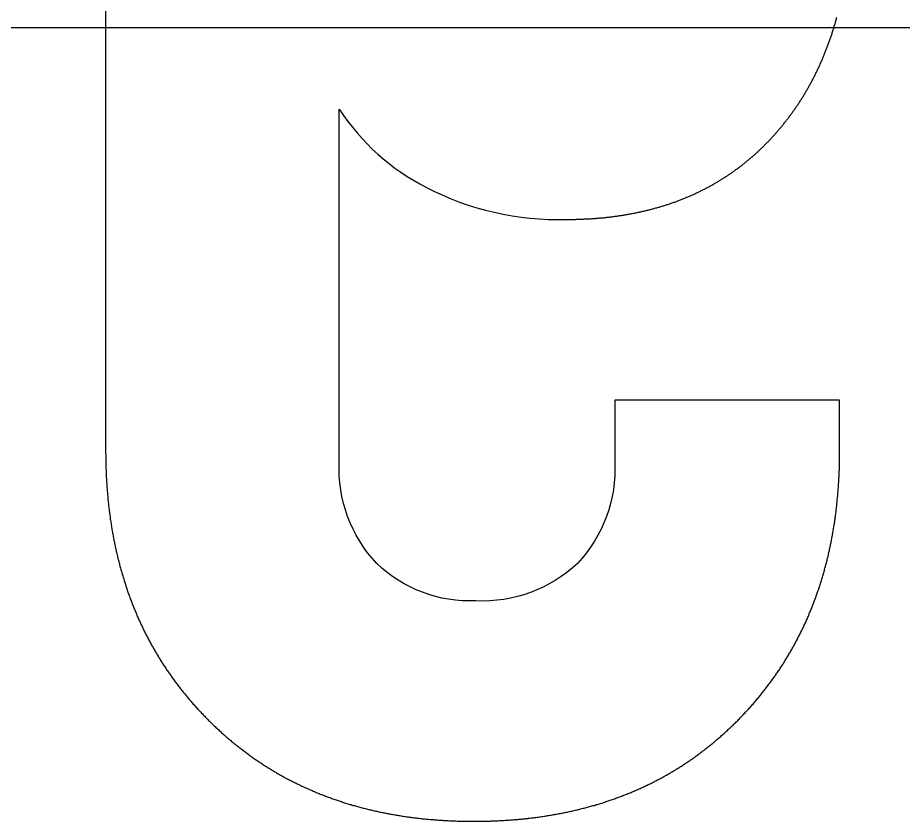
# Model space of a CAD drawing. Header units: millimetres. Extents: x -1211 to -100, y -1155 to 1320.
# Drawn here: x -717.61 to -703.27, y 1036.52 to 1049.54 of the extents above; entities that cross this region are included whole.
import ezdxf

# ---------------------------------------------------------------- set-up
doc = ezdxf.new("R2010")
doc.units = ezdxf.units.MM
doc.layers.get('0').update_dxf_attribs({"lineweight": 25, "true_color": 0xffffff})

msp = doc.modelspace()

# ---------------------------------------------------------------- linework, layer by layer
for p, q in [((-941.013, 1049.378), (-577.647, 1049.378)), ((-829.652, 1049.378), (-689.008, 1049.378))]:
    msp.add_line(p, q)
at = {"color": 5, "true_color": 0x0000ff, "flags": 128}
msp.add_lwpolyline([(-716.189, 1056.235), (-716.189, 1042.521), (-716.189, 1042.5), (-716.189, 1042.479), (-716.188, 1042.458), (-716.188, 1042.437), (-716.188, 1042.417), (-716.188, 1042.396), (-716.187, 1042.375), (-716.187, 1042.354), (-716.187, 1042.334), (-716.186, 1042.313), (-716.186, 1042.292), (-716.185, 1042.272), (-716.184, 1042.251), (-716.184, 1042.231), (-716.183, 1042.21), (-716.182, 1042.19), (-716.181, 1042.169), (-716.181, 1042.149), (-716.18, 1042.129), (-716.179, 1042.108), (-716.178, 1042.088), (-716.177, 1042.068), (-716.175, 1042.048), (-716.174, 1042.027), (-716.173, 1042.007), (-716.172, 1041.987), (-716.17, 1041.967), (-716.169, 1041.947), (-716.168, 1041.927), (-716.166, 1041.907), (-716.165, 1041.887), (-716.163, 1041.867), (-716.161, 1041.847), (-716.16, 1041.827), (-716.158, 1041.807), (-716.156, 1041.788), (-716.154, 1041.768), (-716.152, 1041.748), (-716.151, 1041.728), (-716.149, 1041.709), (-716.147, 1041.689), (-716.144, 1041.669), (-716.142, 1041.65), (-716.14, 1041.63), (-716.138, 1041.611), (-716.136, 1041.591), (-716.133, 1041.572), (-716.131, 1041.552), (-716.128, 1041.533), (-716.126, 1041.513), (-716.123, 1041.494), (-716.121, 1041.475), (-716.118, 1041.455), (-716.116, 1041.436), (-716.113, 1041.417), (-716.11, 1041.398), (-716.107, 1041.378), (-716.104, 1041.359), (-716.101, 1041.34), (-716.098, 1041.321), (-716.095, 1041.302), (-716.092, 1041.283), (-716.089, 1041.264), (-716.086, 1041.245), (-716.083, 1041.226), (-716.079, 1041.207), (-716.076, 1041.188), (-716.073, 1041.17), (-716.069, 1041.151), (-716.066, 1041.132), (-716.062, 1041.113), (-716.059, 1041.095), (-716.055, 1041.076), (-716.051, 1041.057), (-716.048, 1041.039), (-716.044, 1041.02), (-716.04, 1041.002), (-716.036, 1040.983), (-716.032, 1040.965), (-716.028, 1040.946), (-716.024, 1040.928), (-716.02, 1040.909), (-716.016, 1040.891), (-716.012, 1040.873), (-716.008, 1040.854), (-716.003, 1040.836), (-715.999, 1040.818), (-715.995, 1040.8), (-715.99, 1040.781), (-715.986, 1040.763), (-715.981, 1040.745), (-715.976, 1040.727), (-715.972, 1040.709), (-715.967, 1040.691), (-715.962, 1040.673), (-715.958, 1040.655), (-715.953, 1040.637), (-715.948, 1040.619), (-715.943, 1040.601), (-715.938, 1040.583), (-715.933, 1040.566), (-715.928, 1040.548), (-715.923, 1040.53), (-715.918, 1040.512), (-715.912, 1040.495), (-715.907, 1040.477), (-715.902, 1040.459), (-715.896, 1040.442), (-715.891, 1040.424), (-715.885, 1040.407), (-715.88, 1040.389), (-715.874, 1040.372), (-715.869, 1040.354), (-715.863, 1040.337), (-715.857, 1040.32), (-715.851, 1040.302), (-715.846, 1040.285), (-715.84, 1040.268), (-715.834, 1040.25), (-715.828, 1040.233), (-715.822, 1040.216), (-715.816, 1040.199), (-715.809, 1040.182), (-715.803, 1040.165), (-715.797, 1040.148), (-715.791, 1040.131), (-715.784, 1040.114), (-715.778, 1040.097), (-715.772, 1040.08), (-715.765, 1040.063), (-715.758, 1040.046), (-715.752, 1040.029), (-715.745, 1040.012), (-715.739, 1039.996), (-715.732, 1039.979), (-715.725, 1039.962), (-715.718, 1039.945), (-715.711, 1039.929), (-715.704, 1039.912), (-715.697, 1039.895), (-715.69, 1039.879), (-715.683, 1039.862), (-715.676, 1039.846), (-715.669, 1039.829), (-715.662, 1039.813), (-715.654, 1039.797), (-715.647, 1039.78), (-715.64, 1039.764), (-715.632, 1039.748), (-715.625, 1039.731), (-715.617, 1039.715), (-715.609, 1039.699), (-715.602, 1039.683), (-715.594, 1039.666), (-715.586, 1039.65), (-715.579, 1039.634), (-715.571, 1039.618), (-715.563, 1039.602), (-715.555, 1039.586), (-715.547, 1039.57), (-715.539, 1039.554), (-715.531, 1039.538), (-715.523, 1039.522), (-715.514, 1039.507), (-715.506, 1039.491), (-715.498, 1039.475), (-715.49, 1039.459), (-715.481, 1039.443), (-715.473, 1039.428), (-715.464, 1039.412), (-715.456, 1039.397), (-715.447, 1039.381), (-715.438, 1039.365), (-715.43, 1039.35), (-715.421, 1039.334), (-715.412, 1039.319), (-715.403, 1039.303), (-715.394, 1039.288), (-715.385, 1039.273), (-715.376, 1039.257), (-715.367, 1039.242), (-715.358, 1039.227), (-715.349, 1039.211), (-715.34, 1039.196), (-715.331, 1039.181), (-715.321, 1039.166), (-715.312, 1039.151), (-715.303, 1039.136), (-715.293, 1039.12), (-715.284, 1039.105), (-715.274, 1039.09), (-715.265, 1039.075), (-715.255, 1039.06), (-715.245, 1039.046), (-715.235, 1039.031), (-715.226, 1039.016), (-715.216, 1039.001), (-715.206, 1038.986), (-715.196, 1038.971), (-715.186, 1038.957), (-715.176, 1038.942), (-715.166, 1038.927), (-715.156, 1038.913), (-715.145, 1038.898), (-715.135, 1038.884), (-715.125, 1038.869), (-715.115, 1038.855), (-715.104, 1038.84), (-715.094, 1038.826), (-715.083, 1038.811), (-715.073, 1038.797), (-715.062, 1038.782), (-715.051, 1038.768), (-715.041, 1038.754), (-715.03, 1038.74), (-715.019, 1038.725), (-715.008, 1038.711), (-714.997, 1038.697), (-714.986, 1038.683), (-714.975, 1038.669), (-714.964, 1038.655), (-714.953, 1038.641), (-714.942, 1038.627), (-714.931, 1038.613), (-714.92, 1038.599), (-714.908, 1038.585), (-714.897, 1038.571), (-714.886, 1038.557), (-714.874, 1038.543), (-714.863, 1038.529), (-714.851, 1038.516), (-714.839, 1038.502), (-714.828, 1038.488), (-714.816, 1038.474), (-714.804, 1038.461), (-714.792, 1038.447), (-714.781, 1038.434), (-714.769, 1038.42), (-714.757, 1038.407), (-714.745, 1038.393), (-714.733, 1038.38), (-714.721, 1038.366), (-714.708, 1038.353), (-714.696, 1038.339), (-714.684, 1038.326), (-714.672, 1038.313), (-714.659, 1038.299), (-714.647, 1038.286), (-714.634, 1038.273), (-714.622, 1038.26), (-714.609, 1038.247), (-714.597, 1038.234), (-714.584, 1038.221), (-714.571, 1038.207), (-714.559, 1038.194), (-714.546, 1038.181), (-714.533, 1038.169), (-714.52, 1038.156), (-714.507, 1038.143), (-714.494, 1038.13), (-714.481, 1038.117), (-714.468, 1038.105), (-714.455, 1038.092), (-714.442, 1038.079), (-714.429, 1038.067), (-714.416, 1038.054), (-714.403, 1038.042), (-714.39, 1038.029), (-714.376, 1038.017), (-714.363, 1038.005), (-714.35, 1037.993), (-714.336, 1037.98), (-714.323, 1037.968), (-714.31, 1037.956), (-714.296, 1037.944), (-714.283, 1037.932), (-714.269, 1037.92), (-714.256, 1037.908), (-714.242, 1037.896), (-714.229, 1037.885), (-714.215, 1037.873), (-714.201, 1037.861), (-714.188, 1037.85), (-714.174, 1037.838), (-714.16, 1037.827), (-714.147, 1037.815), (-714.133, 1037.804), (-714.119, 1037.792), (-714.105, 1037.781), (-714.091, 1037.77), (-714.077, 1037.758), (-714.063, 1037.747), (-714.049, 1037.736), (-714.035, 1037.725), (-714.021, 1037.714), (-714.007, 1037.703), (-713.993, 1037.692), (-713.979, 1037.681), (-713.965, 1037.67), (-713.95, 1037.66), (-713.936, 1037.649), (-713.922, 1037.638), (-713.908, 1037.628), (-713.893, 1037.617), (-713.879, 1037.607), (-713.865, 1037.596), (-713.85, 1037.586), (-713.836, 1037.575), (-713.821, 1037.565), (-713.807, 1037.555), (-713.792, 1037.545), (-713.777, 1037.534), (-713.763, 1037.524), (-713.748, 1037.514), (-713.734, 1037.504), (-713.719, 1037.494), (-713.704, 1037.484), (-713.689, 1037.474), (-713.674, 1037.465), (-713.66, 1037.455), (-713.645, 1037.445), (-713.63, 1037.436), (-713.615, 1037.426), (-713.6, 1037.416), (-713.585, 1037.407), (-713.57, 1037.397), (-713.555, 1037.388), (-713.54, 1037.379), (-713.525, 1037.369), (-713.509, 1037.36), (-713.494, 1037.351), (-713.479, 1037.342), (-713.464, 1037.333), (-713.449, 1037.324), (-713.433, 1037.315), (-713.418, 1037.306), (-713.402, 1037.297), (-713.387, 1037.288), (-713.372, 1037.279), (-713.356, 1037.27), (-713.341, 1037.262), (-713.325, 1037.253), (-713.31, 1037.245), (-713.294, 1037.236), (-713.278, 1037.227), (-713.263, 1037.219), (-713.247, 1037.211), (-713.231, 1037.202), (-713.215, 1037.194), (-713.2, 1037.186), (-713.184, 1037.178), (-713.168, 1037.169), (-713.152, 1037.161), (-713.136, 1037.153), (-713.12, 1037.145), (-713.104, 1037.137), (-713.088, 1037.13), (-713.072, 1037.122), (-713.056, 1037.114), (-713.04, 1037.106), (-713.024, 1037.099), (-713.008, 1037.091), (-712.992, 1037.083), (-712.975, 1037.076), (-712.959, 1037.068), (-712.943, 1037.061), (-712.926, 1037.054), (-712.91, 1037.046), (-712.894, 1037.039), (-712.877, 1037.032), (-712.861, 1037.025), (-712.844, 1037.017), (-712.828, 1037.01), (-712.811, 1037.003), (-712.795, 1036.996), (-712.778, 1036.989), (-712.761, 1036.983), (-712.745, 1036.976), (-712.728, 1036.969), (-712.711, 1036.962), (-712.695, 1036.956), (-712.678, 1036.949), (-712.661, 1036.942), (-712.644, 1036.936), (-712.627, 1036.929), (-712.61, 1036.923), (-712.593, 1036.917), (-712.576, 1036.91), (-712.559, 1036.904), (-712.542, 1036.898), (-712.525, 1036.892), (-712.508, 1036.886), (-712.491, 1036.88), (-712.474, 1036.874), (-712.456, 1036.868), (-712.439, 1036.862), (-712.422, 1036.856), (-712.405, 1036.85), (-712.387, 1036.844), (-712.37, 1036.839), (-712.352, 1036.833), (-712.335, 1036.827), (-712.318, 1036.822), (-712.3, 1036.816), (-712.283, 1036.811), (-712.265, 1036.805), (-712.247, 1036.8), (-712.23, 1036.795), (-712.212, 1036.79), (-712.194, 1036.784), (-712.177, 1036.779), (-712.159, 1036.774), (-712.141, 1036.769), (-712.123, 1036.764), (-712.106, 1036.759), (-712.088, 1036.754), (-712.07, 1036.749), (-712.052, 1036.745), (-712.034, 1036.74), (-712.016, 1036.735), (-711.998, 1036.731), (-711.98, 1036.726), (-711.962, 1036.721), (-711.944, 1036.717), (-711.925, 1036.713), (-711.907, 1036.708), (-711.889, 1036.704), (-711.871, 1036.7), (-711.852, 1036.695), (-711.834, 1036.691), (-711.816, 1036.687), (-711.797, 1036.683), (-711.779, 1036.679), (-711.76, 1036.675), (-711.742, 1036.671), (-711.723, 1036.667), (-711.705, 1036.663), (-711.686, 1036.66), (-711.668, 1036.656), (-711.649, 1036.652), (-711.63, 1036.648), (-711.612, 1036.645), (-711.593, 1036.641), (-711.574, 1036.638), (-711.555, 1036.635), (-711.537, 1036.631), (-711.518, 1036.628), (-711.499, 1036.625), (-711.48, 1036.621), (-711.461, 1036.618), (-711.442, 1036.615), (-711.423, 1036.612), (-711.404, 1036.609), (-711.385, 1036.606), (-711.366, 1036.603), (-711.347, 1036.6), (-711.328, 1036.597), (-711.308, 1036.595), (-711.289, 1036.592), (-711.27, 1036.589), (-711.251, 1036.587), (-711.231, 1036.584), (-711.212, 1036.582), (-711.192, 1036.579), (-711.173, 1036.577), (-711.154, 1036.574), (-711.134, 1036.572), (-711.115, 1036.57), (-711.095, 1036.568), (-711.075, 1036.565), (-711.056, 1036.563), (-711.036, 1036.561), (-711.016, 1036.559), (-710.997, 1036.557), (-710.977, 1036.555), (-710.957, 1036.554), (-710.937, 1036.552), (-710.918, 1036.55), (-710.898, 1036.548), (-710.878, 1036.547), (-710.858, 1036.545), (-710.838, 1036.544), (-710.818, 1036.542), (-710.798, 1036.541), (-710.778, 1036.539), (-710.758, 1036.538), (-710.738, 1036.537), (-710.718, 1036.535), (-710.697, 1036.534), (-710.677, 1036.533), (-710.657, 1036.532), (-710.637, 1036.531), (-710.616, 1036.53), (-710.596, 1036.529), (-710.576, 1036.528), (-710.555, 1036.527), (-710.535, 1036.526), (-710.514, 1036.526), (-710.494, 1036.525), (-710.473, 1036.524), (-710.453, 1036.524), (-710.432, 1036.523), (-710.411, 1036.523), (-710.391, 1036.522), (-710.37, 1036.522), (-710.349, 1036.522), (-710.329, 1036.521), (-710.308, 1036.521), (-710.287, 1036.521), (-710.266, 1036.521), (-710.245, 1036.521), (-710.224, 1036.521), (-710.203, 1036.521), (-710.183, 1036.521), (-710.162, 1036.521), (-710.141, 1036.521), (-710.12, 1036.521), (-710.099, 1036.522), (-710.079, 1036.522), (-710.058, 1036.522), (-710.037, 1036.523), (-710.017, 1036.523), (-709.996, 1036.524), (-709.976, 1036.524), (-709.955, 1036.525), (-709.935, 1036.526), (-709.914, 1036.526), (-709.894, 1036.527), (-709.873, 1036.528), (-709.853, 1036.529), (-709.833, 1036.53), (-709.812, 1036.531), (-709.792, 1036.532), (-709.772, 1036.533), (-709.752, 1036.534), (-709.731, 1036.535), (-709.711, 1036.537), (-709.691, 1036.538), (-709.671, 1036.539), (-709.651, 1036.541), (-709.631, 1036.542), (-709.611, 1036.544), (-709.591, 1036.545), (-709.571, 1036.547), (-709.551, 1036.548), (-709.531, 1036.55), (-709.512, 1036.552), (-709.492, 1036.554), (-709.472, 1036.555), (-709.452, 1036.557), (-709.433, 1036.559), (-709.413, 1036.561), (-709.393, 1036.563), (-709.374, 1036.565), (-709.354, 1036.568), (-709.335, 1036.57), (-709.315, 1036.572), (-709.296, 1036.574), (-709.276, 1036.577), (-709.257, 1036.579), (-709.238, 1036.582), (-709.218, 1036.584), (-709.199, 1036.587), (-709.18, 1036.589), (-709.16, 1036.592), (-709.141, 1036.595), (-709.122, 1036.597), (-709.103, 1036.6), (-709.084, 1036.603), (-709.065, 1036.606), (-709.046, 1036.609), (-709.027, 1036.612), (-709.008, 1036.615), (-708.989, 1036.618), (-708.97, 1036.621), (-708.951, 1036.625), (-708.932, 1036.628), (-708.913, 1036.631), (-708.894, 1036.635), (-708.876, 1036.638), (-708.857, 1036.641), (-708.838, 1036.645), (-708.82, 1036.648), (-708.801, 1036.652), (-708.782, 1036.656), (-708.764, 1036.66), (-708.745, 1036.663), (-708.727, 1036.667), (-708.708, 1036.671), (-708.69, 1036.675), (-708.672, 1036.679), (-708.653, 1036.683), (-708.635, 1036.687), (-708.617, 1036.691), (-708.598, 1036.695), (-708.58, 1036.7), (-708.562, 1036.704), (-708.544, 1036.708), (-708.525, 1036.713), (-708.507, 1036.717), (-708.489, 1036.721), (-708.471, 1036.726), (-708.453, 1036.731), (-708.435, 1036.735), (-708.417, 1036.74), (-708.399, 1036.745), (-708.381, 1036.749), (-708.364, 1036.754), (-708.346, 1036.759), (-708.328, 1036.764), (-708.31, 1036.769), (-708.293, 1036.774), (-708.275, 1036.779), (-708.257, 1036.784), (-708.24, 1036.79), (-708.222, 1036.795), (-708.204, 1036.8), (-708.187, 1036.805), (-708.169, 1036.811), (-708.152, 1036.816), (-708.134, 1036.822), (-708.117, 1036.827), (-708.1, 1036.833), (-708.082, 1036.839), (-708.065, 1036.844), (-708.048, 1036.85), (-708.03, 1036.856), (-708.013, 1036.862), (-707.996, 1036.868), (-707.979, 1036.874), (-707.962, 1036.88), (-707.945, 1036.886), (-707.928, 1036.892), (-707.911, 1036.898), (-707.894, 1036.904), (-707.877, 1036.91), (-707.86, 1036.917), (-707.843, 1036.923), (-707.826, 1036.929), (-707.809, 1036.936), (-707.792, 1036.942), (-707.776, 1036.949), (-707.759, 1036.956), (-707.742, 1036.962), (-707.726, 1036.969), (-707.709, 1036.976), (-707.692, 1036.983), (-707.676, 1036.989), (-707.659, 1036.996), (-707.643, 1037.003), (-707.626, 1037.01), (-707.61, 1037.017), (-707.593, 1037.025), (-707.577, 1037.032), (-707.561, 1037.039), (-707.544, 1037.046), (-707.528, 1037.054), (-707.512, 1037.061), (-707.496, 1037.068), (-707.479, 1037.076), (-707.463, 1037.083), (-707.447, 1037.091), (-707.431, 1037.099), (-707.415, 1037.106), (-707.399, 1037.114), (-707.383, 1037.122), (-707.367, 1037.13), (-707.351, 1037.137), (-707.335, 1037.145), (-707.319, 1037.153), (-707.304, 1037.161), (-707.288, 1037.169), (-707.272, 1037.178), (-707.256, 1037.186), (-707.241, 1037.194), (-707.225, 1037.202), (-707.209, 1037.211), (-707.194, 1037.219), (-707.178, 1037.227), (-707.162, 1037.236), (-707.147, 1037.245), (-707.131, 1037.253), (-707.116, 1037.262), (-707.101, 1037.27), (-707.085, 1037.279), (-707.07, 1037.288), (-707.055, 1037.297), (-707.039, 1037.306), (-707.024, 1037.315), (-707.009, 1037.324), (-706.994, 1037.333), (-706.979, 1037.342), (-706.963, 1037.351), (-706.948, 1037.36), (-706.933, 1037.369), (-706.918, 1037.379), (-706.903, 1037.388), (-706.888, 1037.397), (-706.873, 1037.407), (-706.858, 1037.416), (-706.844, 1037.426), (-706.829, 1037.436), (-706.814, 1037.445), (-706.799, 1037.455), (-706.784, 1037.465), (-706.77, 1037.474), (-706.755, 1037.484), (-706.74, 1037.494), (-706.726, 1037.504), (-706.711, 1037.514), (-706.697, 1037.524), (-706.682, 1037.534), (-706.668, 1037.545), (-706.653, 1037.555), (-706.639, 1037.565), (-706.624, 1037.575), (-706.61, 1037.586), (-706.596, 1037.596), (-706.581, 1037.607), (-706.567, 1037.617), (-706.553, 1037.628), (-706.539, 1037.638), (-706.525, 1037.649), (-706.511, 1037.66), (-706.496, 1037.67), (-706.482, 1037.681), (-706.468, 1037.692), (-706.454, 1037.703), (-706.44, 1037.714), (-706.426, 1037.725), (-706.413, 1037.736), (-706.399, 1037.747), (-706.385, 1037.758), (-706.371, 1037.77), (-706.357, 1037.781), (-706.344, 1037.792), (-706.33, 1037.804), (-706.316, 1037.815), (-706.302, 1037.827), (-706.289, 1037.838), (-706.275, 1037.85), (-706.262, 1037.861), (-706.248, 1037.873), (-706.235, 1037.885), (-706.221, 1037.896), (-706.208, 1037.908), (-706.194, 1037.92), (-706.181, 1037.932), (-706.168, 1037.944), (-706.155, 1037.956), (-706.141, 1037.968), (-706.128, 1037.98), (-706.115, 1037.993), (-706.102, 1038.005), (-706.089, 1038.017), (-706.075, 1038.029), (-706.062, 1038.042), (-706.049, 1038.054), (-706.036, 1038.067), (-706.023, 1038.079), (-706.01, 1038.092), (-705.998, 1038.105), (-705.985, 1038.117), (-705.972, 1038.13), (-705.959, 1038.143), (-705.946, 1038.156), (-705.934, 1038.169), (-705.921, 1038.181), (-705.908, 1038.194), (-705.896, 1038.207), (-705.883, 1038.221), (-705.87, 1038.234), (-705.858, 1038.247), (-705.846, 1038.26), (-705.833, 1038.273), (-705.821, 1038.286), (-705.809, 1038.299), (-705.796, 1038.313), (-705.784, 1038.326), (-705.772, 1038.339), (-705.76, 1038.353), (-705.748, 1038.366), (-705.736, 1038.38), (-705.724, 1038.393), (-705.712, 1038.407), (-705.7, 1038.42), (-705.689, 1038.434), (-705.677, 1038.447), (-705.665, 1038.461), (-705.654, 1038.474), (-705.642, 1038.488), (-705.63, 1038.502), (-705.619, 1038.516), (-705.607, 1038.529), (-705.596, 1038.543), (-705.585, 1038.557), (-705.573, 1038.571), (-705.562, 1038.585), (-705.551, 1038.599), (-705.54, 1038.613), (-705.529, 1038.627), (-705.518, 1038.641), (-705.507, 1038.655), (-705.496, 1038.669), (-705.485, 1038.683), (-705.474, 1038.697), (-705.463, 1038.711), (-705.453, 1038.725), (-705.442, 1038.74), (-705.431, 1038.754), (-705.421, 1038.768), (-705.41, 1038.782), (-705.4, 1038.797), (-705.389, 1038.811), (-705.379, 1038.826), (-705.369, 1038.84), (-705.358, 1038.855), (-705.348, 1038.869), (-705.338, 1038.884), (-705.328, 1038.898), (-705.318, 1038.913), (-705.308, 1038.927), (-705.298, 1038.942), (-705.288, 1038.957), (-705.278, 1038.971), (-705.268, 1038.986), (-705.258, 1039.001), (-705.248, 1039.016), (-705.239, 1039.031), (-705.229, 1039.046), (-705.219, 1039.06), (-705.21, 1039.075), (-705.2, 1039.09), (-705.191, 1039.105), (-705.182, 1039.12), (-705.172, 1039.136), (-705.163, 1039.151), (-705.154, 1039.166), (-705.144, 1039.181), (-705.135, 1039.196), (-705.126, 1039.211), (-705.117, 1039.227), (-705.108, 1039.242), (-705.099, 1039.257), (-705.09, 1039.273), (-705.081, 1039.288), (-705.073, 1039.303), (-705.064, 1039.319), (-705.055, 1039.334), (-705.047, 1039.35), (-705.038, 1039.365), (-705.029, 1039.381), (-705.021, 1039.397), (-705.012, 1039.412), (-705.004, 1039.428), (-704.996, 1039.443), (-704.987, 1039.459), (-704.979, 1039.475), (-704.971, 1039.491), (-704.963, 1039.507), (-704.955, 1039.522), (-704.947, 1039.538), (-704.939, 1039.554), (-704.931, 1039.57), (-704.923, 1039.586), (-704.915, 1039.602), (-704.907, 1039.618), (-704.899, 1039.634), (-704.892, 1039.65), (-704.884, 1039.666), (-704.876, 1039.683), (-704.869, 1039.699), (-704.861, 1039.715), (-704.854, 1039.731), (-704.846, 1039.748), (-704.839, 1039.764), (-704.832, 1039.78), (-704.824, 1039.797), (-704.817, 1039.813), (-704.81, 1039.829), (-704.803, 1039.846), (-704.796, 1039.862), (-704.789, 1039.879), (-704.782, 1039.895), (-704.775, 1039.912), (-704.768, 1039.929), (-704.761, 1039.945), (-704.754, 1039.962), (-704.748, 1039.979), (-704.741, 1039.996), (-704.734, 1040.012), (-704.728, 1040.029), (-704.721, 1040.046), (-704.715, 1040.063), (-704.708, 1040.08), (-704.702, 1040.097), (-704.696, 1040.114), (-704.689, 1040.131), (-704.683, 1040.148), (-704.677, 1040.165), (-704.671, 1040.182), (-704.665, 1040.199), (-704.659, 1040.216), (-704.653, 1040.233), (-704.647, 1040.25), (-704.641, 1040.268), (-704.635, 1040.285), (-704.629, 1040.302), (-704.624, 1040.32), (-704.618, 1040.337), (-704.612, 1040.354), (-704.607, 1040.372), (-704.601, 1040.389), (-704.596, 1040.407), (-704.59, 1040.424), (-704.585, 1040.442), (-704.58, 1040.459), (-704.574, 1040.477), (-704.569, 1040.495), (-704.564, 1040.512), (-704.559, 1040.53), (-704.554, 1040.548), (-704.549, 1040.566), (-704.544, 1040.583), (-704.539, 1040.601), (-704.534, 1040.619), (-704.529, 1040.637), (-704.524, 1040.655), (-704.52, 1040.673), (-704.515, 1040.691), (-704.51, 1040.709), (-704.506, 1040.727), (-704.501, 1040.745), (-704.497, 1040.763), (-704.492, 1040.781), (-704.488, 1040.8), (-704.483, 1040.818), (-704.479, 1040.836), (-704.475, 1040.854), (-704.471, 1040.873), (-704.467, 1040.891), (-704.463, 1040.909), (-704.458, 1040.928), (-704.454, 1040.946), (-704.451, 1040.965), (-704.447, 1040.983), (-704.443, 1041.002), (-704.439, 1041.02), (-704.435, 1041.039), (-704.432, 1041.057), (-704.428, 1041.076), (-704.424, 1041.095), (-704.421, 1041.113), (-704.417, 1041.132), (-704.414, 1041.151), (-704.41, 1041.17), (-704.407, 1041.188), (-704.404, 1041.207), (-704.401, 1041.226), (-704.397, 1041.245), (-704.394, 1041.264), (-704.391, 1041.283), (-704.388, 1041.302), (-704.385, 1041.321), (-704.382, 1041.34), (-704.379, 1041.359), (-704.376, 1041.378), (-704.374, 1041.398), (-704.371, 1041.417), (-704.368, 1041.436), (-704.365, 1041.455), (-704.363, 1041.475), (-704.36, 1041.494), (-704.358, 1041.513), (-704.355, 1041.533), (-704.353, 1041.552), (-704.351, 1041.572), (-704.348, 1041.591), (-704.346, 1041.611), (-704.344, 1041.63), (-704.342, 1041.65), (-704.34, 1041.669), (-704.337, 1041.689), (-704.335, 1041.709), (-704.334, 1041.728), (-704.332, 1041.748), (-704.33, 1041.768), (-704.328, 1041.788), (-704.326, 1041.807), (-704.324, 1041.827), (-704.323, 1041.847), (-704.321, 1041.867), (-704.32, 1041.887), (-704.318, 1041.907), (-704.317, 1041.927), (-704.315, 1041.947), (-704.314, 1041.967), (-704.313, 1041.987), (-704.311, 1042.007), (-704.31, 1042.027), (-704.309, 1042.048), (-704.308, 1042.068), (-704.307, 1042.088), (-704.306, 1042.108), (-704.305, 1042.129), (-704.304, 1042.149), (-704.303, 1042.169), (-704.302, 1042.19), (-704.301, 1042.21), (-704.301, 1042.231), (-704.3, 1042.251), (-704.299, 1042.272), (-704.299, 1042.292), (-704.298, 1042.313), (-704.298, 1042.334), (-704.297, 1042.354), (-704.297, 1042.375), (-704.297, 1042.396), (-704.296, 1042.417), (-704.296, 1042.437), (-704.296, 1042.458), (-704.296, 1042.479), (-704.296, 1042.5), (-704.296, 1042.521), (-704.296, 1043.342), (-707.939, 1043.342), (-707.939, 1042.342, -0.205579), (-708.546, 1040.699, -0.205579), (-710.189, 1040.092, -0.206096), (-711.796, 1040.699, -0.205579), (-712.403, 1042.342), (-712.403, 1048.056, 0.130843), (-710.992, 1046.789, 0.12682), (-708.724, 1046.271), (-708.708, 1046.271), (-708.691, 1046.271), (-708.674, 1046.271), (-708.658, 1046.271), (-708.641, 1046.271), (-708.624, 1046.272), (-708.608, 1046.272), (-708.591, 1046.272), (-708.575, 1046.272), (-708.558, 1046.273), (-708.542, 1046.273), (-708.525, 1046.274), (-708.509, 1046.274), (-708.493, 1046.275), (-708.476, 1046.275), (-708.46, 1046.276), (-708.444, 1046.277), (-708.428, 1046.278), (-708.411, 1046.278), (-708.395, 1046.279), (-708.379, 1046.28), (-708.363, 1046.281), (-708.347, 1046.282), (-708.331, 1046.283), (-708.315, 1046.284), (-708.298, 1046.285), (-708.282, 1046.286), (-708.267, 1046.287), (-708.251, 1046.288), (-708.235, 1046.29), (-708.219, 1046.291), (-708.203, 1046.292), (-708.187, 1046.294), (-708.171, 1046.295), (-708.155, 1046.296), (-708.14, 1046.298), (-708.124, 1046.299), (-708.108, 1046.301), (-708.093, 1046.303), (-708.077, 1046.304), (-708.061, 1046.306), (-708.046, 1046.308), (-708.03, 1046.31), (-708.015, 1046.311), (-707.999, 1046.313), (-707.984, 1046.315), (-707.968, 1046.317), (-707.953, 1046.319), (-707.937, 1046.321), (-707.922, 1046.323), (-707.907, 1046.325), (-707.891, 1046.327), (-707.876, 1046.33), (-707.861, 1046.332), (-707.846, 1046.334), (-707.83, 1046.337), (-707.815, 1046.339), (-707.8, 1046.341), (-707.785, 1046.344), (-707.77, 1046.346), (-707.755, 1046.349), (-707.74, 1046.351), (-707.725, 1046.354), (-707.71, 1046.357), (-707.695, 1046.359), (-707.68, 1046.362), (-707.665, 1046.365), (-707.65, 1046.368), (-707.635, 1046.371), (-707.621, 1046.374), (-707.606, 1046.377), (-707.591, 1046.38), (-707.576, 1046.383), (-707.562, 1046.386), (-707.547, 1046.389), (-707.532, 1046.392), (-707.518, 1046.395), (-707.503, 1046.398), (-707.489, 1046.402), (-707.474, 1046.405), (-707.46, 1046.408), (-707.445, 1046.412), (-707.431, 1046.415), (-707.416, 1046.419), (-707.402, 1046.422), (-707.387, 1046.426), (-707.373, 1046.43), (-707.359, 1046.433), (-707.344, 1046.437), (-707.33, 1046.441), (-707.316, 1046.444), (-707.302, 1046.448), (-707.288, 1046.452), (-707.274, 1046.456), (-707.259, 1046.46), (-707.245, 1046.464), (-707.231, 1046.468), (-707.217, 1046.472), (-707.203, 1046.476), (-707.189, 1046.481), (-707.175, 1046.485), (-707.161, 1046.489), (-707.147, 1046.493), (-707.134, 1046.498), (-707.12, 1046.502), (-707.106, 1046.506), (-707.092, 1046.511), (-707.078, 1046.515), (-707.065, 1046.52), (-707.051, 1046.525), (-707.037, 1046.529), (-707.024, 1046.534), (-707.01, 1046.539), (-706.996, 1046.543), (-706.983, 1046.548), (-706.969, 1046.553), (-706.956, 1046.558), (-706.942, 1046.563), (-706.929, 1046.568), (-706.916, 1046.573), (-706.902, 1046.578), (-706.889, 1046.583), (-706.875, 1046.588), (-706.862, 1046.593), (-706.849, 1046.599), (-706.836, 1046.604), (-706.822, 1046.609), (-706.809, 1046.615), (-706.796, 1046.62), (-706.783, 1046.625), (-706.77, 1046.631), (-706.757, 1046.636), (-706.744, 1046.642), (-706.731, 1046.647), (-706.718, 1046.653), (-706.705, 1046.659), (-706.692, 1046.665), (-706.679, 1046.67), (-706.666, 1046.676), (-706.653, 1046.682), (-706.64, 1046.688), (-706.627, 1046.694), (-706.615, 1046.7), (-706.602, 1046.706), (-706.589, 1046.712), (-706.576, 1046.718), (-706.564, 1046.724), (-706.551, 1046.73), (-706.538, 1046.737), (-706.526, 1046.743), (-706.513, 1046.749), (-706.501, 1046.755), (-706.488, 1046.762), (-706.476, 1046.768), (-706.463, 1046.775), (-706.451, 1046.781), (-706.439, 1046.788), (-706.426, 1046.795), (-706.414, 1046.801), (-706.402, 1046.808), (-706.389, 1046.815), (-706.377, 1046.821), (-706.365, 1046.828), (-706.353, 1046.835), (-706.34, 1046.842), (-706.328, 1046.849), (-706.316, 1046.856), (-706.304, 1046.863), (-706.292, 1046.87), (-706.28, 1046.877), (-706.268, 1046.884), (-706.256, 1046.891), (-706.244, 1046.899), (-706.232, 1046.906), (-706.22, 1046.913), (-706.208, 1046.921), (-706.197, 1046.928), (-706.185, 1046.936), (-706.173, 1046.943), (-706.161, 1046.951), (-706.149, 1046.958), (-706.138, 1046.966), (-706.126, 1046.973), (-706.114, 1046.981), (-706.103, 1046.989), (-706.091, 1046.997), (-706.08, 1047.004), (-706.068, 1047.012), (-706.057, 1047.02), (-706.045, 1047.028), (-706.034, 1047.036), (-706.022, 1047.044), (-706.011, 1047.052), (-706, 1047.06), (-705.988, 1047.069), (-705.977, 1047.077), (-705.966, 1047.085), (-705.954, 1047.093), (-705.943, 1047.102), (-705.932, 1047.11), (-705.921, 1047.118), (-705.91, 1047.127), (-705.899, 1047.135), (-705.888, 1047.144), (-705.876, 1047.152), (-705.865, 1047.161), (-705.854, 1047.17), (-705.843, 1047.178), (-705.832, 1047.187), (-705.822, 1047.196), (-705.811, 1047.205), (-705.8, 1047.214), (-705.789, 1047.223), (-705.778, 1047.232), (-705.767, 1047.241), (-705.757, 1047.25), (-705.746, 1047.259), (-705.735, 1047.268), (-705.725, 1047.277), (-705.714, 1047.286), (-705.703, 1047.295), (-705.693, 1047.305), (-705.682, 1047.314), (-705.672, 1047.323), (-705.661, 1047.333), (-705.651, 1047.342), (-705.64, 1047.352), (-705.63, 1047.361), (-705.619, 1047.371), (-705.609, 1047.381), (-705.599, 1047.39), (-705.588, 1047.4), (-705.578, 1047.41), (-705.568, 1047.42), (-705.558, 1047.429), (-705.547, 1047.439), (-705.537, 1047.449), (-705.527, 1047.459), (-705.517, 1047.469), (-705.507, 1047.479), (-705.497, 1047.489), (-705.487, 1047.499), (-705.477, 1047.51), (-705.467, 1047.52), (-705.457, 1047.53), (-705.447, 1047.54), (-705.437, 1047.551), (-705.427, 1047.561), (-705.417, 1047.572), (-705.408, 1047.582), (-705.398, 1047.593), (-705.388, 1047.603), (-705.378, 1047.614), (-705.369, 1047.624), (-705.359, 1047.635), (-705.349, 1047.646), (-705.34, 1047.657), (-705.33, 1047.667), (-705.321, 1047.678), (-705.311, 1047.689), (-705.302, 1047.7), (-705.292, 1047.711), (-705.283, 1047.722), (-705.274, 1047.733), (-705.264, 1047.744), (-705.255, 1047.755), (-705.246, 1047.766), (-705.237, 1047.777), (-705.227, 1047.788), (-705.218, 1047.799), (-705.209, 1047.81), (-705.2, 1047.821), (-705.191, 1047.833), (-705.182, 1047.844), (-705.173, 1047.855), (-705.164, 1047.867), (-705.156, 1047.878), (-705.147, 1047.889), (-705.138, 1047.901), (-705.129, 1047.912), (-705.12, 1047.924), (-705.112, 1047.935), (-705.103, 1047.947), (-705.095, 1047.958), (-705.086, 1047.97), (-705.078, 1047.982), (-705.069, 1047.993), (-705.061, 1048.005), (-705.052, 1048.017), (-705.044, 1048.028), (-705.035, 1048.04), (-705.027, 1048.052), (-705.019, 1048.064), (-705.011, 1048.076), (-705.003, 1048.087), (-704.994, 1048.099), (-704.986, 1048.111), (-704.978, 1048.123), (-704.97, 1048.135), (-704.962, 1048.147), (-704.954, 1048.16), (-704.946, 1048.172), (-704.938, 1048.184), (-704.931, 1048.196), (-704.923, 1048.208), (-704.915, 1048.22), (-704.907, 1048.233), (-704.9, 1048.245), (-704.892, 1048.257), (-704.884, 1048.27), (-704.877, 1048.282), (-704.869, 1048.294), (-704.862, 1048.307), (-704.854, 1048.319), (-704.847, 1048.332), (-704.839, 1048.344), (-704.832, 1048.357), (-704.825, 1048.369), (-704.818, 1048.382), (-704.81, 1048.395), (-704.803, 1048.407), (-704.796, 1048.42), (-704.789, 1048.433), (-704.782, 1048.446), (-704.775, 1048.458), (-704.768, 1048.471), (-704.761, 1048.484), (-704.754, 1048.497), (-704.747, 1048.51), (-704.74, 1048.523), (-704.733, 1048.536), (-704.726, 1048.549), (-704.72, 1048.562), (-704.713, 1048.575), (-704.706, 1048.588), (-704.7, 1048.601), (-704.693, 1048.614), (-704.686, 1048.627), (-704.68, 1048.641), (-704.673, 1048.654), (-704.667, 1048.667), (-704.661, 1048.68), (-704.654, 1048.694), (-704.648, 1048.707), (-704.642, 1048.721), (-704.635, 1048.734), (-704.629, 1048.747), (-704.623, 1048.761), (-704.617, 1048.774), (-704.611, 1048.788), (-704.605, 1048.802), (-704.599, 1048.815), (-704.593, 1048.829), (-704.587, 1048.842), (-704.581, 1048.856), (-704.575, 1048.87), (-704.569, 1048.884), (-704.563, 1048.897), (-704.557, 1048.911), (-704.552, 1048.925), (-704.546, 1048.939), (-704.54, 1048.953), (-704.535, 1048.967), (-704.529, 1048.981), (-704.524, 1048.995), (-704.518, 1049.009), (-704.513, 1049.023), (-704.507, 1049.037), (-704.502, 1049.051), (-704.496, 1049.065), (-704.491, 1049.079), (-704.486, 1049.094), (-704.48, 1049.108), (-704.475, 1049.122), (-704.47, 1049.136), (-704.465, 1049.151), (-704.46, 1049.165), (-704.455, 1049.179), (-704.45, 1049.194), (-704.445, 1049.208), (-704.44, 1049.223), (-704.435, 1049.237), (-704.43, 1049.252), (-704.425, 1049.266), (-704.42, 1049.281), (-704.416, 1049.296), (-704.411, 1049.31), (-704.406, 1049.325), (-704.402, 1049.34), (-704.397, 1049.354), (-704.392, 1049.369), (-704.388, 1049.384), (-704.383, 1049.399), (-704.379, 1049.414), (-704.375, 1049.428), (-704.37, 1049.443), (-704.366, 1049.458), (-704.362, 1049.473), (-704.357, 1049.488), (-704.353, 1049.503), (-704.349, 1049.518), (-704.345, 1049.534), (-704.341, 1049.549)], format="xyb", dxfattribs=at)

doc.saveas('drawing.dxf')
